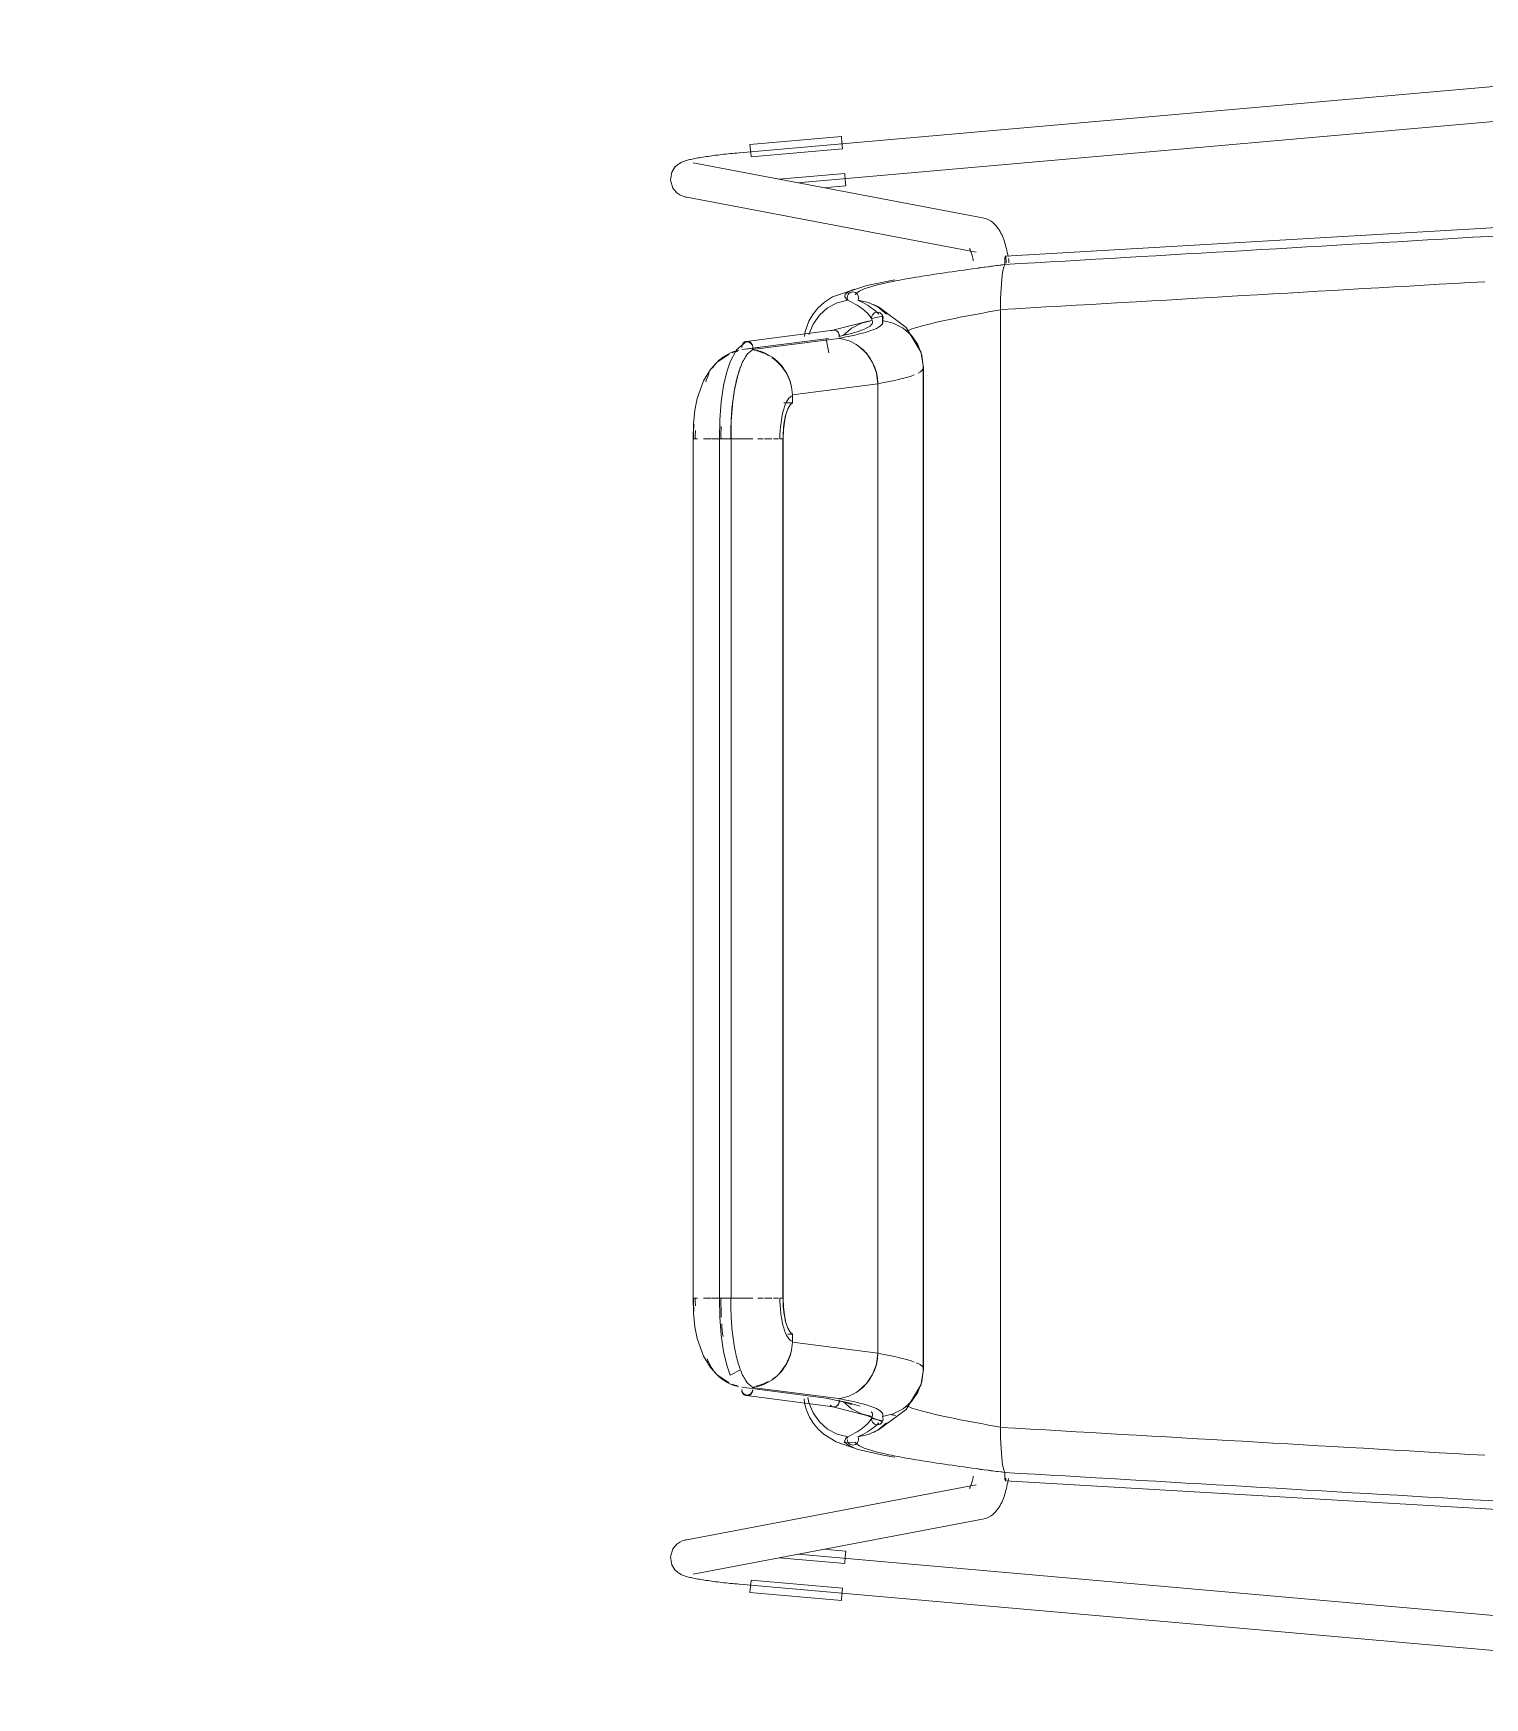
# Model space of a CAD drawing. Header units: millimetres. Extents: x 155927 to 295199, y -4084 to 97293.
# Drawn here: x 210451 to 210950, y 12021 to 12593 of the extents above; entities that cross this region are included whole.
import ezdxf

# ---------------------------------------------------------------- set-up
doc = ezdxf.new("R2010")
doc.units = ezdxf.units.MM
doc.header["$MEASUREMENT"] = 0
doc.layers.add('A-DOOR', color=4, linetype='CONTINUOUS', lineweight=9)
doc.layers.add('I-FURN', color=8, linetype='CONTINUOUS', lineweight=9)

msp = doc.modelspace()

# ---------------------------------------------------------------- linework, layer by layer
at = {"layer": 'A-DOOR'}
msp.add_arc((209468.33, 13505.61), 1010, 270, 0, dxfattribs=at)
at = {"layer": 'I-FURN'}
for p, q in [((211137.05, 12590.59), (210693.72, 12551.64)), ((210713.6, 12541.34), (211138.1, 12578.64)), ((210697.33, 12554.46), (210728.74, 12557.22)), ((210697.51, 12552.41), (210697.33, 12554.46)), ((210728.74, 12557.22), (210728.92, 12555.17)), ((210728.92, 12555.17), (210729.1, 12553.11)), ((210673.18, 12548.01), (210673.74, 12548.31)), ((210673.74, 12548.31), (210674.22, 12548.53)), ((210674.22, 12548.53), (210674.65, 12548.7)), ((210674.65, 12548.7), (210675.05, 12548.84)), ((210675.05, 12548.84), (210675.45, 12548.96)), ((210675.45, 12548.96), (210675.84, 12549.08)), ((210675.84, 12549.08), (210676.25, 12549.19)), ((210676.25, 12549.19), (210676.66, 12549.29)), ((210676.66, 12549.29), (210677.09, 12549.39)), ((210677.09, 12549.39), (210677.53, 12549.49)), ((210677.53, 12549.49), (210677.99, 12549.59)), ((210677.99, 12549.59), (210678.47, 12549.68)), ((210678.47, 12549.68), (210678.96, 12549.78)), ((210678.96, 12549.78), (210679.48, 12549.87)), ((210679.48, 12549.87), (210680.01, 12549.96)), ((210680.01, 12549.96), (210680.56, 12550.06)), ((210680.56, 12550.06), (210681.13, 12550.15)), ((210681.13, 12550.15), (210681.72, 12550.24)), ((210681.72, 12550.24), (210682.32, 12550.33)), ((210682.32, 12550.33), (210682.94, 12550.42)), ((210682.94, 12550.42), (210683.57, 12550.51)), ((210683.57, 12550.51), (210684.22, 12550.6)), ((210684.22, 12550.6), (210684.88, 12550.69)), ((210684.88, 12550.69), (210685.56, 12550.78)), ((210685.56, 12550.78), (210686.25, 12550.86)), ((210686.25, 12550.86), (210686.95, 12550.95)), ((210686.95, 12550.95), (210687.66, 12551.03)), ((210687.66, 12551.03), (210688.37, 12551.11)), ((210688.37, 12551.11), (210689.1, 12551.19)), ((210689.1, 12551.19), (210689.83, 12551.27)), ((210689.83, 12551.27), (210690.57, 12551.35)), ((210690.57, 12551.35), (210691.32, 12551.42)), ((210691.32, 12551.42), (210692.06, 12551.49)), ((210692.06, 12551.49), (210692.81, 12551.56)), ((210692.81, 12551.56), (210693.57, 12551.63)), ((210693.57, 12551.63), (210693.72, 12551.64)), ((210697.69, 12550.35), (210697.51, 12552.41)), ((210697.7, 12550.23), (210729.11, 12552.99)), ((210670.05, 12542.26), (210670.53, 12545.02)), ((210670.53, 12545.02), (210671.57, 12546.68)), ((210671.57, 12546.68), (210672.48, 12547.53)), ((210672.48, 12547.53), (210673.18, 12548.01)), ((210777.17, 12529.35), (210677.87, 12548.16)), ((210729.86, 12544.54), (210707.25, 12542.55)), ((210729.87, 12544.41), (210730.05, 12542.35)), ((210670.88, 12539.51), (210670.05, 12542.26)), ((210670.88, 12539.51), (210672.21, 12537.93)), ((210672.21, 12537.93), (210673.29, 12537.19)), ((210673.29, 12537.19), (210674.09, 12536.81)), ((210674.09, 12536.81), (210674.71, 12536.6)), ((210722.33, 12539.61), (210730.23, 12540.31)), ((210730.05, 12542.35), (210730.23, 12540.31)), ((210674.71, 12536.6), (210675.22, 12536.46)), ((210675.22, 12536.46), (210675.64, 12536.37)), ((210675.64, 12536.37), (210774.93, 12517.56)), ((211116.92, 12535.45), (210785.01, 12516.16)), ((210777.17, 12529.35), (210778.15, 12529.09)), ((210778.15, 12529.09), (210779.05, 12528.73)), ((210779.05, 12528.73), (210779.84, 12528.29)), ((210779.84, 12528.29), (210780.53, 12527.81)), ((210780.53, 12527.81), (210781.12, 12527.3)), ((210781.12, 12527.3), (210781.64, 12526.78)), ((210781.64, 12526.78), (210782.1, 12526.25)), ((210782.1, 12526.25), (210782.5, 12525.71)), ((210782.5, 12525.71), (210782.86, 12525.18)), ((210782.86, 12525.18), (210783.18, 12524.64)), ((210783.18, 12524.64), (210783.47, 12524.1)), ((210783.47, 12524.1), (210783.74, 12523.55)), ((210783.74, 12523.55), (210783.99, 12522.99)), ((210783.99, 12522.99), (210784.23, 12522.42)), ((210784.23, 12522.42), (210784.45, 12521.84)), ((210784.45, 12521.84), (210784.65, 12521.25)), ((210784.65, 12521.25), (210784.85, 12520.64)), ((210784.85, 12520.64), (210785.03, 12520.02)), ((210785.03, 12520.02), (210785.2, 12519.39)), ((210772.7, 12518.78), (210772.72, 12518.75)), ((210772.72, 12518.75), (210772.76, 12518.68)), ((210772.76, 12518.68), (210772.81, 12518.59)), ((210772.81, 12518.59), (210772.88, 12518.44)), ((210772.88, 12518.44), (210772.97, 12518.25)), ((210772.97, 12518.25), (210773.07, 12518.02)), ((210773.07, 12518.02), (210773.17, 12517.75)), ((210773.17, 12517.75), (210773.27, 12517.44)), ((210773.27, 12517.44), (210773.38, 12517.11)), ((210773.38, 12517.11), (210773.49, 12516.74)), ((210773.49, 12516.74), (210773.6, 12516.35)), ((210773.6, 12516.35), (210773.7, 12515.93)), ((210773.7, 12515.93), (210773.81, 12515.48)), ((210773.81, 12515.48), (210773.91, 12515.01)), ((210773.91, 12515.01), (210774, 12514.52)), ((210784.8, 12514.26), (210784.81, 12514.76)), ((210784.81, 12514.75), (210784.8, 12514.26)), ((210784.8, 12514.26), (210784.81, 12513.76)), ((210784.81, 12513.76), (210784.8, 12514.26)), ((210784.83, 12515.21), (210784.81, 12514.75)), ((210784.81, 12514.76), (210784.83, 12515.21)), ((210784.83, 12515.21), (210784.87, 12515.6)), ((210784.87, 12515.59), (210784.83, 12515.21)), ((210784.91, 12515.89), (210784.87, 12515.59)), ((210784.87, 12515.6), (210784.91, 12515.89)), ((210784.91, 12515.89), (210784.96, 12516.09)), ((210784.96, 12516.08), (210784.91, 12515.89)), ((210785.01, 12516.16), (210784.96, 12516.08)), ((210784.96, 12516.09), (210785.01, 12516.16)), ((210785.07, 12516.09), (210785.01, 12516.16)), ((210785.01, 12516.16), (210785.07, 12516.1)), ((210785.07, 12516.1), (210785.12, 12515.91)), ((210785.12, 12515.91), (210785.07, 12516.09)), ((210785.16, 12515.62), (210785.12, 12515.91)), ((210785.12, 12515.91), (210785.16, 12515.62)), ((210785.2, 12515.24), (210785.16, 12515.62)), ((210785.16, 12515.62), (210785.2, 12515.24)), ((210785.2, 12519.39), (210785.37, 12518.75)), ((210785.22, 12514.79), (210785.2, 12515.24)), ((210785.2, 12515.24), (210785.22, 12514.79)), ((210785.23, 12514.3), (210785.22, 12514.79)), ((210785.22, 12514.79), (210785.23, 12514.3)), ((210785.22, 12513.8), (210785.23, 12514.3)), ((210785.23, 12514.3), (210785.22, 12513.8)), ((210785.37, 12518.75), (210785.52, 12518.1)), ((210785.52, 12518.1), (210785.66, 12517.43)), ((210785.66, 12517.43), (210785.8, 12516.75)), ((210785.8, 12516.75), (210785.92, 12516.05)), ((210786.04, 12515.35), (210786.15, 12514.63)), ((210786.15, 12514.63), (210786.24, 12513.91)), ((210783.75, 12508.18), (210784.06, 12510.64)), ((210784.06, 12510.64), (210783.75, 12508.15)), ((210784.06, 12510.65), (210784.42, 12512.39)), ((210784.42, 12512.39), (210784.06, 12510.64)), ((210784.42, 12512.39), (210784.82, 12513.29)), ((210784.82, 12513.29), (210784.42, 12512.39)), ((210784.81, 12513.76), (210784.82, 12513.29)), ((210784.82, 12513.29), (210784.81, 12513.76)), ((210737.44, 12506.15), (210725.72, 12502.16)), ((210730.99, 12502.96), (210730.79, 12502.51)), ((210730.8, 12502.5), (210730.99, 12502.96)), ((210730.99, 12502.96), (210731.3, 12503.35)), ((210731.3, 12503.35), (210730.99, 12502.96)), ((210731.3, 12503.35), (210731.69, 12503.65)), ((210731.69, 12503.65), (210731.3, 12503.35)), ((210732.14, 12503.85), (210731.69, 12503.65)), ((210731.69, 12503.65), (210732.15, 12503.84)), ((210732.63, 12503.92), (210732.14, 12503.85)), ((210732.15, 12503.84), (210732.63, 12503.92)), ((210732.63, 12503.92), (210733.12, 12503.86)), ((210733.12, 12503.86), (210732.63, 12503.92)), ((210733.12, 12503.86), (210733.57, 12503.67)), ((210733.58, 12503.68), (210733.12, 12503.86)), ((210733.57, 12503.67), (210733.98, 12503.39)), ((210733.98, 12503.39), (210733.58, 12503.68)), ((210733.98, 12503.39), (210734.29, 12503.01)), ((210734.3, 12503.01), (210733.98, 12503.39)), ((210734.29, 12503.01), (210734.5, 12502.56)), ((210734.5, 12502.56), (210734.3, 12503.01)), ((210734.5, 12502.56), (210734.59, 12502.07)), ((210734.59, 12502.07), (210734.5, 12502.56)), ((210747.1, 12508.05), (210737.44, 12506.15)), ((210783.51, 12505.04), (210783.35, 12501.51)), ((210783.36, 12501.57), (210783.51, 12505.05)), ((210783.51, 12505.09), (210783.74, 12508.15)), ((210783.75, 12508.15), (210783.51, 12505.04)), ((210720.65, 12498.35), (210718.87, 12496.18)), ((210722.9, 12500.34), (210720.65, 12498.35)), ((210723.98, 12498.4), (210721.15, 12495.92)), ((210725.72, 12502.16), (210722.9, 12500.34)), ((210727.3, 12500.14), (210723.98, 12498.4)), ((210730.93, 12501.04), (210727.3, 12500.14)), ((210730.79, 12502.51), (210730.72, 12502.01)), ((210730.72, 12502.01), (210730.8, 12502.5)), ((210730.76, 12501.51), (210730.72, 12502.01)), ((210730.72, 12502.01), (210730.76, 12501.51)), ((210730.93, 12501.04), (210730.76, 12501.51)), ((210730.76, 12501.51), (210730.93, 12501.04)), ((210734.56, 12501.57), (210734.41, 12501.09)), ((210734.41, 12501.09), (210734.57, 12501.57)), ((210734.41, 12501.09), (210738.02, 12500.3)), ((210738.03, 12500.31), (210734.41, 12501.09)), ((210734.59, 12502.07), (210734.56, 12501.57)), ((210734.57, 12501.57), (210734.59, 12502.07)), ((210738.02, 12500.3), (210741.35, 12498.66)), ((210741.35, 12498.67), (210738.03, 12500.31)), ((210741.43, 12498.72), (210739.68, 12499.61)), ((210740.1, 12496.67), (210740.56, 12496.86)), ((210740.56, 12496.86), (210740.1, 12496.67)), ((210741.05, 12496.93), (210740.56, 12496.86)), ((210740.56, 12496.86), (210741.05, 12496.92)), ((210741.54, 12496.86), (210741.05, 12496.93)), ((210741.05, 12496.92), (210741.54, 12496.86)), ((210744.19, 12496.27), (210741.35, 12498.67)), ((210741.35, 12498.66), (210744.19, 12496.27)), ((210750.97, 12491.74), (210741.43, 12498.72)), ((210741.54, 12496.86), (210742, 12496.67)), ((210742, 12496.67), (210741.54, 12496.86)), ((210783.3, 12497.82), (210783.35, 12501.51)), ((210783.35, 12501.51), (210783.3, 12497.74)), ((210783.3, 12497.74), (210783.3, 12114.34)), ((210783.3, 12114.34), (210783.3, 12497.74)), ((210717.53, 12493.91), (210716.24, 12490.31)), ((210718.87, 12496.18), (210717.53, 12493.91)), ((210718.98, 12492.84), (210717.57, 12489.32)), ((210721.15, 12495.92), (210718.98, 12492.84)), ((210725.83, 12490.76), (210737.45, 12493.73)), ((210732.19, 12491.44), (210729.31, 12488.93)), ((210735.58, 12493.19), (210732.19, 12491.44)), ((210739.3, 12494.09), (210735.58, 12493.19)), ((210737.45, 12493.73), (210739.31, 12494.05)), ((210742.9, 12495.6), (210739.01, 12494.76)), ((210739.1, 12495.05), (210739.18, 12495.54)), ((210739.18, 12495.54), (210739.1, 12495.05)), ((210739.14, 12494.55), (210739.1, 12495.05)), ((210739.1, 12495.05), (210739.13, 12494.56)), ((210739.13, 12494.56), (210739.3, 12494.09)), ((210739.3, 12494.08), (210739.14, 12494.55)), ((210739.38, 12496), (210739.18, 12495.54)), ((210739.18, 12495.54), (210739.38, 12495.99)), ((210739.69, 12496.38), (210739.38, 12496)), ((210739.38, 12495.99), (210739.7, 12496.37)), ((210740.1, 12496.67), (210739.69, 12496.38)), ((210739.7, 12496.37), (210740.1, 12496.67)), ((210742, 12496.67), (210742.4, 12496.37)), ((210742.4, 12496.38), (210742, 12496.67)), ((210742.72, 12496), (210742.4, 12496.38)), ((210742.4, 12496.37), (210742.72, 12495.99)), ((210742.92, 12495.54), (210742.72, 12496)), ((210742.72, 12495.99), (210742.92, 12495.54)), ((210742.82, 12493.02), (210742.77, 12495.9)), ((210742.8, 12494.09), (210742.96, 12494.56)), ((210742.96, 12494.55), (210742.8, 12494.08)), ((210746.52, 12493.19), (210742.8, 12494.09)), ((210742.92, 12495.54), (210743, 12495.05)), ((210743, 12495.05), (210742.92, 12495.54)), ((210743, 12495.05), (210742.96, 12494.55)), ((210742.96, 12494.56), (210743, 12495.05)), ((210746.52, 12493.19), (210749.91, 12491.43)), ((210749.91, 12491.44), (210746.52, 12493.19)), ((210752.79, 12488.93), (210749.91, 12491.44)), ((210749.91, 12491.43), (210752.78, 12488.93)), ((210756.08, 12483.08), (210750.97, 12491.74)), ((210692.73, 12484.01), (210695.64, 12486.56)), ((210724.27, 12487.92), (210694.58, 12484.08)), ((210725.91, 12490.77), (210696.14, 12486.92)), ((210698.12, 12484.1), (210727.82, 12487.94)), ((210716.24, 12490.31), (210716.01, 12488.54)), ((210723.49, 12487.8), (210724.44, 12482.98)), ((210725.68, 12490.72), (210725.24, 12490.54)), ((210726.15, 12490.79), (210725.68, 12490.72)), ((210726.61, 12490.72), (210726.15, 12490.79)), ((210727.06, 12490.53), (210726.61, 12490.72)), ((210727.44, 12490.24), (210727.06, 12490.53)), ((210727.74, 12489.86), (210727.44, 12490.24)), ((210727.93, 12489.4), (210727.74, 12489.86)), ((210728.01, 12488.91), (210727.93, 12489.4)), ((210727.97, 12488.42), (210728.01, 12488.91)), ((210752.78, 12488.93), (210754.95, 12485.79)), ((210754.96, 12485.8), (210752.79, 12488.93)), ((210756.15, 12482.93), (210754.78, 12486.11)), ((210754.95, 12485.79), (210756.32, 12482.22)), ((210756.32, 12482.22), (210754.96, 12485.8)), ((210683.75, 12477.29), (210686.05, 12479.76)), ((210686.05, 12479.76), (210689.95, 12482.44)), ((210689.39, 12476.44), (210690.55, 12479.9)), ((210689.95, 12482.44), (210690.14, 12482.54)), ((210690.55, 12479.9), (210692.73, 12484.01)), ((210695.77, 12484.23), (210700.54, 12484.85)), ((210737.32, 12482.83), (210734.58, 12485.31)), ((210739.4, 12479.71), (210737.32, 12482.83)), ((210740.72, 12476.17), (210739.4, 12479.71)), ((210756.95, 12477.89), (210756.15, 12482.93)), ((210756.32, 12482.22), (210756.79, 12478.43)), ((210756.79, 12478.43), (210756.32, 12482.22)), ((210681.36, 12473.4), (210683.75, 12477.29)), ((210688.29, 12471.75), (210689.39, 12476.44)), ((210693, 12474.7), (210692.03, 12470.27)), ((210694.09, 12478.14), (210693, 12474.7)), ((210741.2, 12472.4), (210740.72, 12476.17)), ((210756.79, 12478.43), (210756.79, 12133.65)), ((210756.79, 12133.65), (210756.79, 12478.43)), ((210756.95, 12438.99), (210756.95, 12477.9)), ((210679.24, 12467.35), (210681.36, 12473.4)), ((210687.45, 12466.13), (210688.29, 12471.75)), ((210692.03, 12470.27), (210691.44, 12466.26)), ((210711.92, 12468.54), (210741.2, 12472.4)), ((210711.99, 12465.82), (210711.92, 12468.54)), ((210741.2, 12472.4), (210741.2, 12139.69)), ((210741.2, 12139.69), (210741.2, 12472.4)), ((210677.94, 12458.5), (210678.45, 12463.32)), ((210678.45, 12463.32), (210679.24, 12467.35)), ((210686.96, 12460.01), (210687.45, 12466.13)), ((210691.44, 12466.26), (210690.91, 12459.69)), ((210711.99, 12465.82), (210708.98, 12465.82)), ((210709.67, 12461.85), (210710.34, 12463.83)), ((210710.34, 12463.83), (210711.13, 12465.18)), ((210711.13, 12465.18), (210711.99, 12465.82)), ((210677.83, 12453.47), (210677.94, 12458.5)), ((210686.87, 12453.47), (210686.96, 12460.01)), ((210690.91, 12459.69), (210690.83, 12453.47)), ((210708.84, 12456.5), (210709.16, 12459.36)), ((210709.16, 12459.36), (210709.67, 12461.85)), ((210678, 12453.47), (210677.83, 12453.47)), ((210677.83, 12453.47), (210677.83, 12158.62)), ((210677.85, 12453.47), (210679.32, 12453.47)), ((210681.35, 12453.47), (210683.93, 12453.47)), ((210687.11, 12453.47), (210684.08, 12453.47)), ((210684.1, 12453.47), (210687.11, 12453.47)), ((210686.87, 12453.47), (210686.87, 12158.62)), ((210686.87, 12453.47), (210690.82, 12453.47)), ((210686.93, 12453.47), (210686.87, 12453.47)), ((210687.13, 12453.47), (210686.93, 12453.47)), ((210687.44, 12453.47), (210687.13, 12453.47)), ((210687.83, 12453.47), (210687.44, 12453.47)), ((210688.28, 12453.47), (210687.83, 12453.47)), ((210688.77, 12453.47), (210688.28, 12453.47)), ((210689.27, 12453.47), (210688.77, 12453.47)), ((210689.74, 12453.47), (210689.27, 12453.47)), ((210690.16, 12453.47), (210689.74, 12453.47)), ((210690.49, 12453.47), (210690.16, 12453.47)), ((210690.72, 12453.47), (210690.49, 12453.47)), ((210690.82, 12453.47), (210690.72, 12453.47)), ((210694.61, 12453.47), (210690.8, 12453.47)), ((210690.8, 12453.47), (210694.61, 12453.47)), ((210690.83, 12158.62), (210690.83, 12453.47)), ((210694.8, 12453.47), (210698.36, 12453.47)), ((210699.99, 12453.47), (210701.83, 12453.47)), ((210702.35, 12453.47), (210704.82, 12453.47)), ((210705.4, 12453.47), (210707.14, 12453.47)), ((210708.67, 12453.47), (210708.67, 12158.62)), ((210708.73, 12453.47), (210708.84, 12456.5)), ((210708.73, 12158.62), (210708.73, 12453.47)), ((210756.95, 12134.19), (210756.95, 12438.99)), ((210677.83, 12158.62), (210678, 12158.62)), ((210677.83, 12158.62), (210677.94, 12153.59)), ((210679.32, 12158.62), (210677.85, 12158.62)), ((210683.93, 12158.62), (210681.35, 12158.62)), ((210684.08, 12158.62), (210687.11, 12158.62)), ((210687.11, 12158.62), (210684.1, 12158.62)), ((210690.72, 12158.62), (210686.87, 12158.62)), ((210686.87, 12158.62), (210686.96, 12152.07)), ((210686.87, 12158.62), (210686.93, 12158.62)), ((210686.93, 12158.62), (210687.13, 12158.62)), ((210687.13, 12158.62), (210687.44, 12158.62)), ((210687.44, 12158.62), (210687.83, 12158.62)), ((210687.83, 12158.62), (210688.28, 12158.62)), ((210688.28, 12158.62), (210688.77, 12158.62)), ((210688.77, 12158.62), (210689.27, 12158.62)), ((210689.27, 12158.62), (210689.74, 12158.62)), ((210689.74, 12158.62), (210690.16, 12158.62)), ((210690.16, 12158.62), (210690.49, 12158.62)), ((210690.49, 12158.62), (210690.72, 12158.62)), ((210690.8, 12158.62), (210694.61, 12158.62)), ((210694.61, 12158.62), (210690.8, 12158.62)), ((210698.36, 12158.62), (210694.8, 12158.62)), ((210701.83, 12158.62), (210699.99, 12158.62)), ((210704.82, 12158.62), (210702.35, 12158.62)), ((210707.14, 12158.62), (210705.4, 12158.62)), ((210708.84, 12155.58), (210708.73, 12158.62)), ((210709.16, 12152.73), (210708.84, 12155.58)), ((210677.94, 12153.59), (210678.45, 12148.76)), ((210678.45, 12148.76), (210679.24, 12144.73)), ((210686.96, 12152.07), (210687.45, 12145.95)), ((210709.67, 12150.23), (210709.16, 12152.73)), ((210710.34, 12148.25), (210709.67, 12150.23)), ((210679.24, 12144.73), (210681.36, 12138.68)), ((210687.45, 12145.95), (210688.29, 12140.33)), ((210710.32, 12146.26), (210711.99, 12146.26)), ((210711.13, 12146.9), (210710.34, 12148.25)), ((210711.99, 12146.26), (210711.13, 12146.9)), ((210711.92, 12143.55), (210711.99, 12146.26)), ((210741.2, 12139.69), (210711.92, 12143.55)), ((210681.36, 12138.68), (210683.75, 12134.8)), ((210688.29, 12140.33), (210689.39, 12135.64)), ((210740.72, 12135.92), (210741.2, 12139.69)), ((210683.75, 12134.8), (210686.05, 12132.32)), ((210686.05, 12132.32), (210689.95, 12129.64)), ((210689.39, 12135.64), (210690.55, 12132.19)), ((210690.55, 12132.19), (210694.09, 12133.95)), ((210737.32, 12129.26), (210739.4, 12132.37)), ((210739.4, 12132.37), (210740.72, 12135.92)), ((210756.95, 12134.19), (210756.15, 12129.15)), ((210756.79, 12133.65), (210756.32, 12129.86)), ((210756.32, 12129.86), (210756.79, 12133.65)), ((210689.95, 12129.64), (210690.14, 12129.55)), ((210694.58, 12128), (210724.27, 12124.16)), ((210698.11, 12127.55), (210700.55, 12127.23)), ((210698.12, 12127.98), (210727.82, 12124.14)), ((210734.58, 12126.77), (210737.32, 12129.26)), ((210756.08, 12129), (210750.97, 12120.35)), ((210754.95, 12126.29), (210752.78, 12123.16)), ((210752.79, 12123.15), (210754.96, 12126.29)), ((210756.15, 12129.15), (210754.78, 12125.97)), ((210756.32, 12129.86), (210754.95, 12126.29)), ((210754.96, 12126.29), (210756.32, 12129.86)), ((210696.14, 12125.16), (210725.91, 12121.31)), ((210715.91, 12124.04), (210716.06, 12122.62)), ((210716.06, 12122.62), (210716.72, 12120.11)), ((210716.72, 12120.11), (210717.75, 12117.75)), ((210717.58, 12122.77), (210717.21, 12124.51)), ((210717.21, 12124.5), (210717.57, 12122.76)), ((210717.57, 12122.76), (210718.98, 12119.25)), ((210729.78, 12122.91), (210723.49, 12124.28)), ((210724.85, 12121.84), (210725.24, 12121.55)), ((210725.24, 12121.55), (210725.68, 12121.36)), ((210725.68, 12121.36), (210726.15, 12121.29)), ((210725.83, 12121.32), (210737.45, 12118.35)), ((210726.15, 12121.29), (210726.61, 12121.36)), ((210726.61, 12121.36), (210727.06, 12121.55)), ((210727.06, 12121.55), (210727.44, 12121.84)), ((210727.44, 12121.84), (210727.74, 12122.23)), ((210727.74, 12122.23), (210727.93, 12122.68)), ((210727.93, 12122.68), (210728.01, 12123.17)), ((210728.01, 12123.17), (210727.97, 12123.67)), ((210729.31, 12123.15), (210732.19, 12120.64)), ((210732.22, 12122.15), (210729.78, 12122.91)), ((210732.19, 12120.64), (210735.58, 12118.89)), ((210750.97, 12120.35), (210741.43, 12113.36)), ((210749.91, 12120.65), (210746.52, 12118.9)), ((210746.52, 12118.89), (210749.91, 12120.64)), ((210752.78, 12123.16), (210749.91, 12120.65)), ((210749.91, 12120.64), (210752.79, 12123.15)), ((210717.75, 12117.75), (210719.13, 12115.55)), ((210718.98, 12119.25), (210721.15, 12116.16)), ((210719.13, 12115.55), (210720.81, 12113.57)), ((210721.15, 12116.16), (210723.98, 12113.68)), ((210735.58, 12118.89), (210739.3, 12118)), ((210737.45, 12118.35), (210742.77, 12116.19)), ((210739.01, 12117.32), (210742.9, 12116.48)), ((210739.1, 12117.03), (210739.14, 12117.53)), ((210739.13, 12117.53), (210739.1, 12117.03)), ((210739.18, 12116.54), (210739.1, 12117.03)), ((210739.1, 12117.03), (210739.18, 12116.54)), ((210739.3, 12118), (210739.13, 12117.53)), ((210739.14, 12117.53), (210739.3, 12118)), ((210739.38, 12116.09), (210739.18, 12116.54)), ((210739.18, 12116.54), (210739.38, 12116.09)), ((210739.7, 12115.71), (210739.38, 12116.09)), ((210739.38, 12116.09), (210739.69, 12115.7)), ((210739.69, 12115.7), (210740.1, 12115.41)), ((210740.1, 12115.41), (210739.7, 12115.71)), ((210740.56, 12115.23), (210740.1, 12115.41)), ((210740.1, 12115.41), (210740.56, 12115.22)), ((210741.05, 12115.16), (210740.56, 12115.23)), ((210740.56, 12115.22), (210741.05, 12115.16)), ((210741.54, 12115.23), (210741.05, 12115.16)), ((210741.05, 12115.16), (210741.54, 12115.22)), ((210744.19, 12115.82), (210741.35, 12113.42)), ((210741.35, 12113.41), (210744.19, 12115.82)), ((210742, 12115.41), (210741.54, 12115.23)), ((210741.54, 12115.22), (210742, 12115.41)), ((210742.4, 12115.71), (210742, 12115.41)), ((210742, 12115.41), (210742.4, 12115.7)), ((210742.72, 12116.09), (210742.4, 12115.71)), ((210742.4, 12115.7), (210742.72, 12116.09)), ((210742.92, 12116.54), (210742.72, 12116.09)), ((210742.72, 12116.09), (210742.92, 12116.54)), ((210742.8, 12118), (210746.52, 12118.89)), ((210742.8, 12118), (210742.96, 12117.53)), ((210742.96, 12117.53), (210742.8, 12118)), ((210743, 12117.03), (210742.92, 12116.54)), ((210742.92, 12116.54), (210743, 12117.03)), ((210742.96, 12117.53), (210743, 12117.03)), ((210743, 12117.03), (210742.96, 12117.53)), ((210783.3, 12114.34), (210783.35, 12110.57)), ((210783.35, 12110.57), (210783.3, 12114.26)), ((210720.81, 12113.57), (210722.77, 12111.84)), ((210722.77, 12111.84), (210726.89, 12109.33)), ((210723.98, 12113.68), (210727.3, 12111.94)), ((210726.89, 12109.33), (210734.51, 12106.66)), ((210727.3, 12111.94), (210730.93, 12111.04)), ((210730, 12110.13), (210729.68, 12108.97)), ((210729.68, 12108.97), (210733.53, 12109.16)), ((210730.8, 12109.58), (210730.72, 12110.07)), ((210730.72, 12110.07), (210730.79, 12109.58)), ((210730.76, 12110.57), (210730.93, 12111.04)), ((210730.93, 12111.04), (210730.76, 12110.57)), ((210730.79, 12109.58), (210730.99, 12109.12)), ((210730.99, 12109.12), (210730.8, 12109.58)), ((210731.3, 12108.74), (210730.99, 12109.12)), ((210730.99, 12109.12), (210731.3, 12108.73)), ((210731.69, 12108.44), (210731.3, 12108.74)), ((210731.3, 12108.73), (210731.69, 12108.43)), ((210732.15, 12108.24), (210731.69, 12108.44)), ((210731.69, 12108.43), (210732.14, 12108.24)), ((210733.98, 12108.7), (210733.57, 12108.41)), ((210733.58, 12108.4), (210733.98, 12108.69)), ((210734.29, 12109.07), (210733.98, 12108.7)), ((210733.98, 12108.69), (210734.3, 12109.07)), ((210734.5, 12109.52), (210734.29, 12109.07)), ((210734.3, 12109.07), (210734.5, 12109.52)), ((210738.02, 12111.78), (210734.41, 12110.99)), ((210734.41, 12110.99), (210738.03, 12111.77)), ((210734.41, 12110.99), (210734.56, 12110.51)), ((210734.57, 12110.51), (210734.41, 12110.99)), ((210734.59, 12110.02), (210734.5, 12109.52)), ((210734.5, 12109.52), (210734.59, 12110.01)), ((210734.56, 12110.51), (210734.59, 12110.02)), ((210734.59, 12110.01), (210734.57, 12110.51)), ((210741.35, 12113.42), (210738.02, 12111.78)), ((210738.03, 12111.77), (210741.35, 12113.41)), ((210741.43, 12113.36), (210739.68, 12112.47)), ((210783.35, 12110.57), (210783.51, 12107.04)), ((210783.51, 12107.04), (210783.36, 12110.51)), ((210732.14, 12108.24), (210732.63, 12108.16)), ((210732.63, 12108.17), (210732.15, 12108.24)), ((210733.12, 12108.23), (210732.63, 12108.17)), ((210732.63, 12108.16), (210733.12, 12108.22)), ((210733.57, 12108.41), (210733.12, 12108.23)), ((210733.12, 12108.22), (210733.58, 12108.4)), ((210734.51, 12106.66), (210743.03, 12104.77)), ((210743.03, 12104.77), (210747.1, 12104.03)), ((210783.51, 12107.04), (210783.75, 12103.94)), ((210783.74, 12103.93), (210783.51, 12106.99)), ((210783.75, 12103.94), (210784.06, 12101.44)), ((210784.06, 12101.44), (210783.75, 12103.9)), ((210773.81, 12096.6), (210773.91, 12097.07)), ((210773.91, 12097.07), (210774, 12097.56)), ((210784.06, 12101.44), (210784.42, 12099.69)), ((210784.42, 12099.69), (210784.06, 12101.43)), ((210784.82, 12098.79), (210784.42, 12099.69)), ((210784.42, 12099.69), (210784.82, 12098.79)), ((210784.81, 12098.32), (210784.8, 12097.82)), ((210784.8, 12097.82), (210784.81, 12098.32)), ((210784.8, 12097.82), (210784.81, 12097.33)), ((210784.81, 12097.33), (210784.8, 12097.82)), ((210784.82, 12098.79), (210784.81, 12098.32)), ((210784.81, 12098.32), (210784.82, 12098.79)), ((210784.81, 12097.33), (210784.83, 12096.88)), ((210784.83, 12096.87), (210784.81, 12097.33)), ((210774.93, 12094.52), (210675.64, 12075.71)), ((210772.7, 12093.3), (210772.72, 12093.33)), ((210772.72, 12093.33), (210772.76, 12093.4)), ((210772.76, 12093.4), (210772.81, 12093.49)), ((210772.81, 12093.49), (210772.88, 12093.64)), ((210772.88, 12093.64), (210772.97, 12093.83)), ((210772.97, 12093.83), (210773.07, 12094.07)), ((210773.07, 12094.07), (210773.17, 12094.34)), ((210773.17, 12094.34), (210773.27, 12094.64)), ((210773.27, 12094.64), (210773.38, 12094.98)), ((210773.38, 12094.98), (210773.49, 12095.34)), ((210773.49, 12095.34), (210773.6, 12095.74)), ((210773.6, 12095.74), (210773.7, 12096.16)), ((210773.7, 12096.16), (210773.81, 12096.6)), ((210784.65, 12090.84), (210784.85, 12091.44)), ((210784.83, 12096.88), (210784.87, 12096.49)), ((210784.87, 12096.49), (210784.83, 12096.87)), ((210784.85, 12091.44), (210785.03, 12092.06)), ((210784.87, 12096.49), (210784.91, 12096.19)), ((210784.91, 12096.19), (210784.87, 12096.49)), ((210785.01, 12095.93), (210785.07, 12095.99)), ((210785.07, 12095.99), (210785.01, 12095.92)), ((211116.92, 12076.64), (210785.01, 12095.92)), ((210785.03, 12092.06), (210785.2, 12092.69)), ((210785.12, 12096.17), (210785.16, 12096.46)), ((210785.16, 12096.46), (210785.12, 12096.17)), ((210785.16, 12096.46), (210785.2, 12096.84)), ((210785.2, 12096.84), (210785.16, 12096.46)), ((210785.2, 12092.69), (210785.37, 12093.33)), ((210785.37, 12093.33), (210785.52, 12093.99)), ((210785.52, 12093.99), (210785.66, 12094.66)), ((210785.66, 12094.66), (210785.8, 12095.34)), ((210785.8, 12095.34), (210785.92, 12096.03)), ((210785.92, 12096.03), (210786.04, 12096.73)), ((210781.64, 12085.31), (210782.1, 12085.84)), ((210782.1, 12085.84), (210782.5, 12086.37)), ((210782.5, 12086.37), (210782.86, 12086.91)), ((210782.86, 12086.91), (210783.18, 12087.45)), ((210783.18, 12087.45), (210783.47, 12087.98)), ((210783.47, 12087.98), (210783.74, 12088.53)), ((210783.74, 12088.53), (210783.99, 12089.09)), ((210783.99, 12089.09), (210784.23, 12089.66)), ((210784.23, 12089.66), (210784.45, 12090.24)), ((210784.45, 12090.24), (210784.65, 12090.84)), ((210677.87, 12063.92), (210777.17, 12082.73)), ((210777.17, 12082.73), (210778.15, 12082.99)), ((210778.15, 12082.99), (210779.05, 12083.35)), ((210779.05, 12083.35), (210779.84, 12083.79)), ((210779.84, 12083.79), (210780.53, 12084.28)), ((210780.53, 12084.28), (210781.12, 12084.79)), ((210781.12, 12084.79), (210781.64, 12085.31)), ((210672.21, 12074.15), (210673.29, 12074.9)), ((210673.29, 12074.9), (210674.09, 12075.27)), ((210674.09, 12075.27), (210674.71, 12075.49)), ((210674.71, 12075.49), (210675.22, 12075.62)), ((210675.22, 12075.62), (210675.64, 12075.71)), ((210670.88, 12072.57), (210670.05, 12069.82)), ((210670.05, 12069.82), (210670.53, 12067.06)), ((210670.88, 12072.57), (210672.21, 12074.15)), ((210707.38, 12069.52), (210729.86, 12067.54)), ((211138.1, 12033.45), (210713.75, 12070.73)), ((210730.23, 12071.78), (210722.33, 12072.47)), ((210730.05, 12069.73), (210729.87, 12067.67)), ((210730.23, 12071.78), (210730.05, 12069.73)), ((210670.53, 12067.06), (210671.57, 12065.41)), ((210671.57, 12065.41), (210672.48, 12064.55)), ((210672.48, 12064.55), (210673.18, 12064.07)), ((210673.18, 12064.07), (210673.74, 12063.77)), ((210673.74, 12063.77), (210674.22, 12063.55)), ((210674.22, 12063.55), (210674.65, 12063.38)), ((210674.65, 12063.38), (210675.05, 12063.24)), ((210675.05, 12063.24), (210675.45, 12063.12)), ((210675.45, 12063.12), (210675.84, 12063)), ((210675.84, 12063), (210676.25, 12062.9)), ((210676.25, 12062.9), (210676.66, 12062.79)), ((210676.66, 12062.79), (210677.09, 12062.69)), ((210677.09, 12062.69), (210677.53, 12062.59)), ((210677.53, 12062.59), (210677.99, 12062.5)), ((210677.99, 12062.5), (210678.47, 12062.4)), ((210678.47, 12062.4), (210678.96, 12062.31)), ((210678.96, 12062.31), (210679.48, 12062.21)), ((210679.48, 12062.21), (210680.01, 12062.12)), ((210680.01, 12062.12), (210680.56, 12062.03)), ((210680.56, 12062.03), (210681.13, 12061.93)), ((210681.13, 12061.93), (210681.72, 12061.84)), ((210681.72, 12061.84), (210682.32, 12061.75)), ((210682.32, 12061.75), (210682.94, 12061.66)), ((210682.94, 12061.66), (210683.57, 12061.57)), ((210683.57, 12061.57), (210684.22, 12061.48)), ((210684.22, 12061.48), (210684.88, 12061.39)), ((210684.88, 12061.39), (210685.56, 12061.31)), ((210685.56, 12061.31), (210686.25, 12061.22)), ((210686.25, 12061.22), (210686.95, 12061.14)), ((210686.95, 12061.14), (210687.66, 12061.05)), ((210687.66, 12061.05), (210688.37, 12060.97)), ((210688.37, 12060.97), (210689.1, 12060.89)), ((210689.1, 12060.89), (210689.83, 12060.81)), ((210689.83, 12060.81), (210690.57, 12060.74)), ((210690.57, 12060.74), (210691.32, 12060.66)), ((210691.32, 12060.66), (210692.06, 12060.59)), ((210692.06, 12060.59), (210692.81, 12060.52)), ((210692.81, 12060.52), (210693.57, 12060.45)), ((210693.57, 12060.45), (210693.72, 12060.44)), ((210693.72, 12060.44), (211137.05, 12021.49)), ((210697.33, 12057.63), (210697.51, 12059.67)), ((210728.74, 12054.87), (210697.33, 12057.63)), ((210697.51, 12059.67), (210697.69, 12061.73)), ((210729.11, 12059.1), (210697.7, 12061.86)), ((210729.1, 12058.97), (210728.92, 12056.91)), ((210728.92, 12056.91), (210728.74, 12054.87))]:
    msp.add_line(p, q, dxfattribs=at)
for centre, major_axis, ratio, start_param, end_param in [((210726.14, 12488.83), (0, 1.96), 0.955139, 4.501447, 6.790779), ((210726.13, 12472.27), (0, 15.78), 0.955139, 5.929149, 6.170649), ((210726.13, 12472.27), (0, 15.78), 0.955139, 5.687432, 5.928979), ((210726.13, 12472.27), (0, 15.78), 0.955139, 4.720632, 5.68731), ((210682.11, 12453.47), (0, 12.4), 0.287441, 1.332781, 1.570796), ((210693.58, 12453.47), (-15.75, 0), 0.000004, 3.431839, 3.614078), ((210682.11, 12158.62), (0, -12.4), 0.287441, 4.712389, 4.932602), ((210693.58, 12158.62), (-15.75, 0), 0.000004, 2.669107, 2.851347), ((210726.13, 12139.82), (0, 15.78), 0.955139, 3.737469, 4.704147), ((210726.13, 12139.82), (0, 15.78), 0.955139, 3.495799, 3.737346), ((210726.14, 12123.26), (0, 1.96), 0.955139, 2.379629, 4.923331), ((210726.13, 12139.82), (0, 15.78), 0.955139, 3.254129, 3.495629)]:
    msp.add_ellipse(centre, major_axis=major_axis, ratio=ratio, start_param=start_param, end_param=end_param, dxfattribs=at)
for points in [[(210784.82, 12513.29), (210840.06, 12516.51), (210950.66, 12522.95), (211061.42, 12529.39), (211116.82, 12532.61)], [(210784.81, 12513.28), (210781.75, 12512.89), (210778.66, 12512.5), (210775.61, 12512.12)], [(210783.3, 12497.82), (210838.66, 12501.02), (210894.08, 12504.21), (210949.54, 12507.41)], [(210742.8, 12494.08), (210743.35, 12493.06), (210741.38, 12491.01), (210733.32, 12488.97), (210727.82, 12487.94)], [(210690.8, 12453.47), (210690.75, 12455.81), (210690.83, 12460.47), (210691.46, 12467.32), (210692.57, 12473.46), (210694.1, 12478.54), (210695.99, 12482.24), (210697.4, 12483.55), (210698.13, 12483.9)], [(210691.24, 12483.01), (210691.87, 12483.26), (210692.52, 12483.42), (210693.17, 12483.56)], [(210711.92, 12468.54), (210711.88, 12469.83), (210711.52, 12472.33), (210710.1, 12475.93), (210707.91, 12479.08), (210705.08, 12481.61), (210701.74, 12483.37), (210699.36, 12483.95), (210698.12, 12484.1)], [(210698.3, 12484.86), (210698.31, 12484.7), (210698.31, 12484.53), (210698.27, 12484.37)], [(210699.64, 12483.64), (210701.02, 12483.33), (210702.39, 12482.83), (210703.64, 12482.13)], [(210683.31, 12475.85), (210682.88, 12474.96), (210682.48, 12474.04), (210682.24, 12473.08)], [(210741.2, 12472.4), (210746.92, 12473.4), (210751.12, 12474.41), (210753.73, 12475.42)], [(210755.02, 12475.98), (210756.3, 12476.62), (210756.66, 12477.26), (210756.76, 12477.89)], [(210756.95, 12477.9), (210756.94, 12478.08), (210756.89, 12478.25), (210756.79, 12478.43)], [(210707.6, 12453.47), (210707.66, 12457.26), (210708.63, 12464.65), (210710.79, 12468.03), (210711.91, 12468.29)], [(210677.92, 12453.47), (210677.91, 12455.18), (210677.99, 12456.86), (210678.14, 12458.44)], [(210687.4, 12453.47), (210687.37, 12454.9), (210687.38, 12456.32), (210687.41, 12457.73)], [(210709.62, 12461.85), (210709.07, 12459.8), (210708.79, 12457.08), (210708.69, 12454.3)], [(210678.11, 12154.01), (210677.98, 12155.48), (210677.91, 12157.04), (210677.92, 12158.62)], [(210687.5, 12152.02), (210687.39, 12154.2), (210687.36, 12156.4), (210687.4, 12158.62)], [(210711.91, 12143.79), (210711.35, 12143.92), (210710.25, 12144.87), (210708.85, 12148.19), (210707.89, 12152.99), (210707.63, 12156.72), (210707.6, 12158.62)], [(210708.68, 12157.78), (210708.73, 12155), (210709.09, 12152.45), (210709.62, 12150.24)], [(210688.08, 12145.46), (210687.9, 12146.87), (210687.73, 12148.32), (210687.62, 12149.8)], [(210698.12, 12127.98), (210699.36, 12128.13), (210701.74, 12128.71), (210705.08, 12130.47), (210707.91, 12133), (210710.1, 12136.15), (210711.52, 12139.75), (210711.88, 12142.25), (210711.92, 12143.55)], [(210682.67, 12137.75), (210682.83, 12137.3), (210683.01, 12136.87), (210683.21, 12136.44)], [(210711.37, 12140.01), (210711.04, 12138.78), (210710.55, 12137.62), (210709.97, 12136.45)], [(210753.73, 12136.67), (210751.12, 12137.67), (210746.92, 12138.68), (210741.2, 12139.69)], [(210683.31, 12136.23), (210683.7, 12135.42), (210684.16, 12134.63), (210684.69, 12133.9)], [(210698.13, 12128.18), (210697.4, 12128.54), (210695.99, 12129.85), (210694.73, 12132.31), (210694.16, 12133.78)], [(210709.97, 12136.45), (210708.77, 12134.2), (210707.14, 12131.96), (210705, 12130.82)], [(210756.95, 12134.19), (210756.95, 12134.94), (210756.57, 12135.7), (210754.4, 12136.45)], [(210756.79, 12133.65), (210756.89, 12133.83), (210756.94, 12134.01), (210756.95, 12134.19)], [(210693.24, 12128.45), (210692.56, 12128.61), (210691.89, 12128.81), (210691.23, 12129.06)], [(210703.63, 12129.97), (210702.37, 12129.27), (210701.01, 12128.86), (210699.62, 12128.53)], [(210735.14, 12121.54), (210733.25, 12122.19), (210730.44, 12122.85), (210727.4, 12123.51)], [(210742.8, 12118), (210743.35, 12119.02), (210741.38, 12121.07), (210733.32, 12123.12), (210727.82, 12124.14)], [(210739.3, 12118), (210739.59, 12118.54), (210739.45, 12119.09), (210738.88, 12119.63)], [(210747.27, 12118.39), (210746.8, 12118.45), (210746.33, 12118.5), (210745.87, 12118.56)], [(210949.54, 12104.68), (210894.08, 12107.87), (210838.66, 12111.07), (210783.3, 12114.26)], [(210784.81, 12098.81), (210781.69, 12099.2), (210778.53, 12099.6), (210775.41, 12099.99)], [(210784.82, 12098.79), (210840.06, 12095.57), (210950.66, 12089.13), (211061.42, 12082.69), (211116.82, 12079.47)]]:
    msp.add_open_spline(points, degree=3, dxfattribs=at)
for points, knots in [([(210784.82, 12513.29), (210777.27, 12512.27), (210762.06, 12510.24), (210743.62, 12507.19), (210735.32, 12504.75), (210733.73, 12503.33), (210733.53, 12502.92)], [0, 0, 0, 0, 0.25, 0.5, 0.75, 0.8499412, 0.8499412, 0.8499412, 0.8499412]), ([(210733.35, 12504.89), (210732.63, 12504.63), (210729.6, 12503.35), (210729.37, 12502.07), (210730.93, 12501.04)], [0.6866019, 0.6866019, 0.6866019, 0.6866019, 0.75, 1, 1, 1, 1]), ([(210730.93, 12501.04), (210733.33, 12499.88), (210736.76, 12497.79), (210738.54, 12495.7), (210739.01, 12494.76)], [0, 0, 0, 0, 0.5, 0.9025379, 0.9025379, 0.9025379, 0.9025379]), ([(210734.41, 12501.09), (210736.82, 12499.93), (210739.48, 12498.3), (210741.15, 12496.67), (210741.54, 12496.21)], [0, 0, 0, 0, 0.5, 0.696307, 0.696307, 0.696307, 0.696307]), ([(210751.02, 12490.44), (210752.17, 12490.93), (210756.41, 12492.39), (210767.13, 12494.82), (210777.91, 12496.77), (210783.3, 12497.74)], [0.375, 0.375, 0.375, 0.375, 0.5, 0.75, 1, 1, 1, 1]), ([(210739.3, 12494.08), (210739.84, 12493.06), (210738.11, 12491.25), (210731.63, 12489.43), (210727.91, 12488.64)], [0, 0, 0, 0, 0.5, 0.8877852, 0.8877852, 0.8877852, 0.8877852]), ([(210698.12, 12484.1), (210698.18, 12484.24), (210698.25, 12484.46), (210698.29, 12484.74), (210698.3, 12485.02), (210698.27, 12485.32), (210698.18, 12485.61), (210698.07, 12485.88), (210697.87, 12486.2), (210697.57, 12486.52), (210697.2, 12486.75), (210696.84, 12486.88), (210696.53, 12486.93), (210696.26, 12486.94), (210695.99, 12486.9), (210695.75, 12486.83), (210695.5, 12486.72), (210695.2, 12486.52), (210694.89, 12486.2), (210694.67, 12485.8), (210694.57, 12485.45), (210694.54, 12485.19), (210694.53, 12485.03), (210694.53, 12484.95)], [0, 0, 0, 0, 0.0555556, 0.0833333, 0.1111111, 0.1666667, 0.1944444, 0.2222222, 0.2777778, 0.3333333, 0.3888889, 0.4444444, 0.4791667, 0.5138889, 0.5486111, 0.5833333, 0.6180556, 0.6527778, 0.7222222, 0.7916667, 0.8263889, 0.8611111, 0.8888889, 0.8888889, 0.8888889, 0.8888889]), ([(210694.55, 12484.86), (210694.55, 12485.03), (210694.59, 12485.32), (210694.74, 12485.7), (210694.99, 12486.11), (210695.52, 12486.57), (210696.38, 12486.82), (210697.17, 12486.59), (210697.7, 12486.2), (210698.02, 12485.81), (210698.16, 12485.51), (210698.21, 12485.35)], [-0.875, -0.875, -0.875, -0.875, -0.8125, -0.765625, -0.71875, -0.625, -0.5, -0.375, -0.3125, -0.25, -0.1875, -0.1875, -0.1875, -0.1875]), ([(210693.46, 12483.89), (210692.69, 12483.73), (210690.79, 12483.16), (210687.93, 12481.61), (210685.74, 12479.6), (210684.74, 12478.21), (210684.47, 12477.81)], [0.0592823, 0.0592823, 0.0592823, 0.0592823, 0.1666667, 0.3333333, 0.5, 0.565028, 0.565028, 0.565028, 0.565028]), ([(210705, 12481.27), (210707.05, 12479.83), (210709.56, 12476.89), (210711.12, 12473.32), (210711.37, 12472.07)], [-0.6666667, -0.6666667, -0.6666667, -0.6666667, -0.3333333, -0.1666667, -0.1666667, -0.1666667, -0.1666667]), ([(210694.09, 12133.95), (210693.55, 12135.37), (210692.55, 12138.7), (210691.46, 12144.76), (210690.83, 12151.62), (210690.75, 12156.27), (210690.8, 12158.62)], [0.3397465, 0.3397465, 0.3397465, 0.3397465, 0.5, 0.6666667, 0.8333333, 0.9999948, 0.9999948, 0.9999948, 0.9999948]), ([(210685.32, 12133.11), (210686.11, 12132.17), (210687.92, 12130.49), (210690.74, 12128.89), (210692.65, 12128.43), (210693.39, 12128.27)], [0.5, 0.5, 0.5, 0.5, 0.6666667, 0.8333333, 0.9365189, 0.9365189, 0.9365189, 0.9365189]), ([(210694.53, 12127.13), (210694.53, 12126.99), (210694.55, 12126.76), (210694.62, 12126.47), (210694.71, 12126.2), (210694.9, 12125.89), (210695.18, 12125.57), (210695.54, 12125.33), (210695.89, 12125.2), (210696.2, 12125.15), (210696.48, 12125.15), (210696.74, 12125.18), (210696.99, 12125.25), (210697.25, 12125.37), (210697.55, 12125.56), (210697.88, 12125.88), (210698.12, 12126.28), (210698.23, 12126.63), (210698.28, 12126.89), (210698.3, 12127.06), (210698.3, 12127.13)], [0.1111111, 0.1111111, 0.1111111, 0.1111111, 0.1666667, 0.1944444, 0.2222222, 0.2777778, 0.3333333, 0.3888889, 0.4444444, 0.4791667, 0.5138889, 0.5486111, 0.5833333, 0.6180556, 0.6527778, 0.7222222, 0.7916667, 0.8263889, 0.8611111, 0.8888889, 0.8888889, 0.8888889, 0.8888889]), ([(210698.21, 12126.73), (210698.17, 12126.61), (210698.07, 12126.38), (210697.79, 12125.97), (210697.25, 12125.51), (210696.38, 12125.26), (210695.59, 12125.49), (210695.08, 12125.88), (210694.79, 12126.27), (210694.6, 12126.73), (210694.56, 12127.05), (210694.55, 12127.22)], [-0.8125, -0.8125, -0.8125, -0.8125, -0.765625, -0.71875, -0.625, -0.5, -0.375, -0.3125, -0.25, -0.1875, -0.125, -0.125, -0.125, -0.125]), ([(210783.3, 12114.34), (210777.91, 12115.32), (210767.13, 12117.26), (210756.41, 12119.69), (210752.17, 12121.15), (210751.02, 12121.64)], [0, 0, 0, 0, 0.25, 0.5, 0.625, 0.625, 0.625, 0.625]), ([(210730.93, 12111.04), (210733.33, 12112.2), (210736.76, 12114.29), (210738.54, 12116.39), (210739.01, 12117.32)], [0, 0, 0, 0, 0.5, 0.9025383, 0.9025383, 0.9025383, 0.9025383]), ([(210734.41, 12110.99), (210736.82, 12112.16), (210739.48, 12113.78), (210741.15, 12115.41), (210741.54, 12115.87)], [0, 0, 0, 0, 0.5, 0.6963068, 0.6963068, 0.6963068, 0.6963068]), ([(210733.14, 12107.27), (210732.51, 12107.5), (210729.6, 12108.76), (210729.37, 12110.02), (210730.93, 12111.04)], [0.6929173, 0.6929173, 0.6929173, 0.6929173, 0.75, 1, 1, 1, 1]), ([(210784.82, 12098.79), (210777.27, 12099.81), (210762.06, 12101.84), (210743.62, 12104.89), (210735.32, 12107.33), (210733.73, 12108.75), (210733.53, 12109.16)], [0, 0, 0, 0, 0.25, 0.5, 0.75, 0.8499411, 0.8499411, 0.8499411, 0.8499411])]:
    msp.add_open_spline(points, degree=3, knots=knots, dxfattribs=at)

doc.saveas('drawing.dxf')
